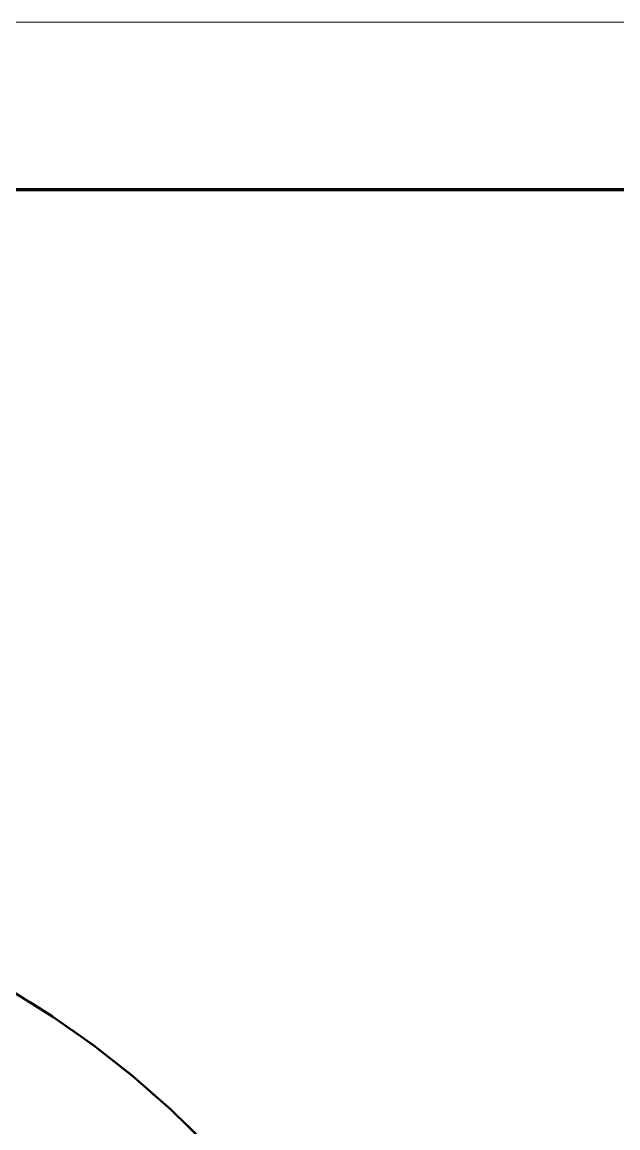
# Model space of a CAD drawing. Header units: millimetres. Extents: x 0 to 420, y 0 to 297.
# Drawn here: x 214.87 to 232.65, y 264 to 297 of the extents above; entities that cross this region are included whole.
import ezdxf

# ---------------------------------------------------------------- set-up
doc = ezdxf.new("R2010")
doc.units = ezdxf.units.MM
doc.linetypes.add('DASHED', pattern=[1.524, 1.27, -0.254])
for name, color, linetype, lineweight in [('FRAME', 7, 'CONTINUOUS', 70), ('HIDDEN', 8, 'DASHED', 25), ('VISIBLE', 7, 'CONTINUOUS', 50)]:
    doc.layers.add(name, color=color, linetype=linetype, lineweight=lineweight)

msp = doc.modelspace()

# ---------------------------------------------------------------- linework, layer by layer
at = {"layer": 'FRAME', "lineweight": 18}
msp.add_lwpolyline([(0, 0), (420, 0), (420, 297), (0, 297)], close=True, dxfattribs=at)
at = {"layer": 'FRAME'}
msp.add_lwpolyline([(25, 5), (415, 5), (415, 292), (25, 292)], close=True, dxfattribs=at)
at = {"layer": 'HIDDEN'}
for points in [[(214.50789, 268.12351), (215.77165, 267.33279)], [(214.50789, 268.12351), (215.77165, 267.33279)], [(214.51664, 268.11804), (215.11884, 267.74125)], [(215.77165, 267.33279), (216.99153, 266.47593)], [(215.77165, 267.33279), (216.99153, 266.47593)], [(215.78094, 267.32626), (216.36476, 266.91618)], [(216.99153, 266.47593), (218.16408, 265.55535)], [(216.99153, 266.47593), (218.16408, 265.55535)], [(217.00128, 266.46827), (217.56448, 266.0261)], [(218.16408, 265.55535), (219.28598, 264.57368)], [(218.16408, 265.55535), (219.28598, 264.57368)], [(218.17419, 265.54651), (218.71472, 265.07354)], [(219.28598, 264.57368), (220.35404, 263.53368)], [(219.28598, 264.57368), (220.35404, 263.53368)], [(219.29634, 264.56359), (219.81229, 264.06119)]]:
    msp.add_lwpolyline(points, dxfattribs=at)
at = {"layer": 'VISIBLE'}
for points in [[(214.52566, 268.11303), (215.79056, 267.32024)], [(215.11884, 267.74125), (215.77165, 267.33279)], [(215.77165, 267.33279), (215.78094, 267.32626)], [(215.79056, 267.32024), (217.0114, 266.46115)], [(216.36476, 266.91618), (216.99153, 266.47593)], [(216.99153, 266.47593), (217.00128, 266.46827)], [(217.0114, 266.46115), (218.18472, 265.53822)], [(217.56448, 266.0261), (218.16408, 265.55535)], [(218.16408, 265.55535), (218.17419, 265.54651)], [(218.18472, 265.53822), (219.30719, 264.55407)], [(218.71472, 265.07354), (219.28598, 264.57368)], [(219.28598, 264.57368), (219.29634, 264.56359)], [(219.30719, 264.55407), (220.37561, 263.5115)], [(219.81229, 264.06119), (220.35404, 263.53368)]]:
    msp.add_lwpolyline(points, dxfattribs=at)

doc.saveas('drawing.dxf')
